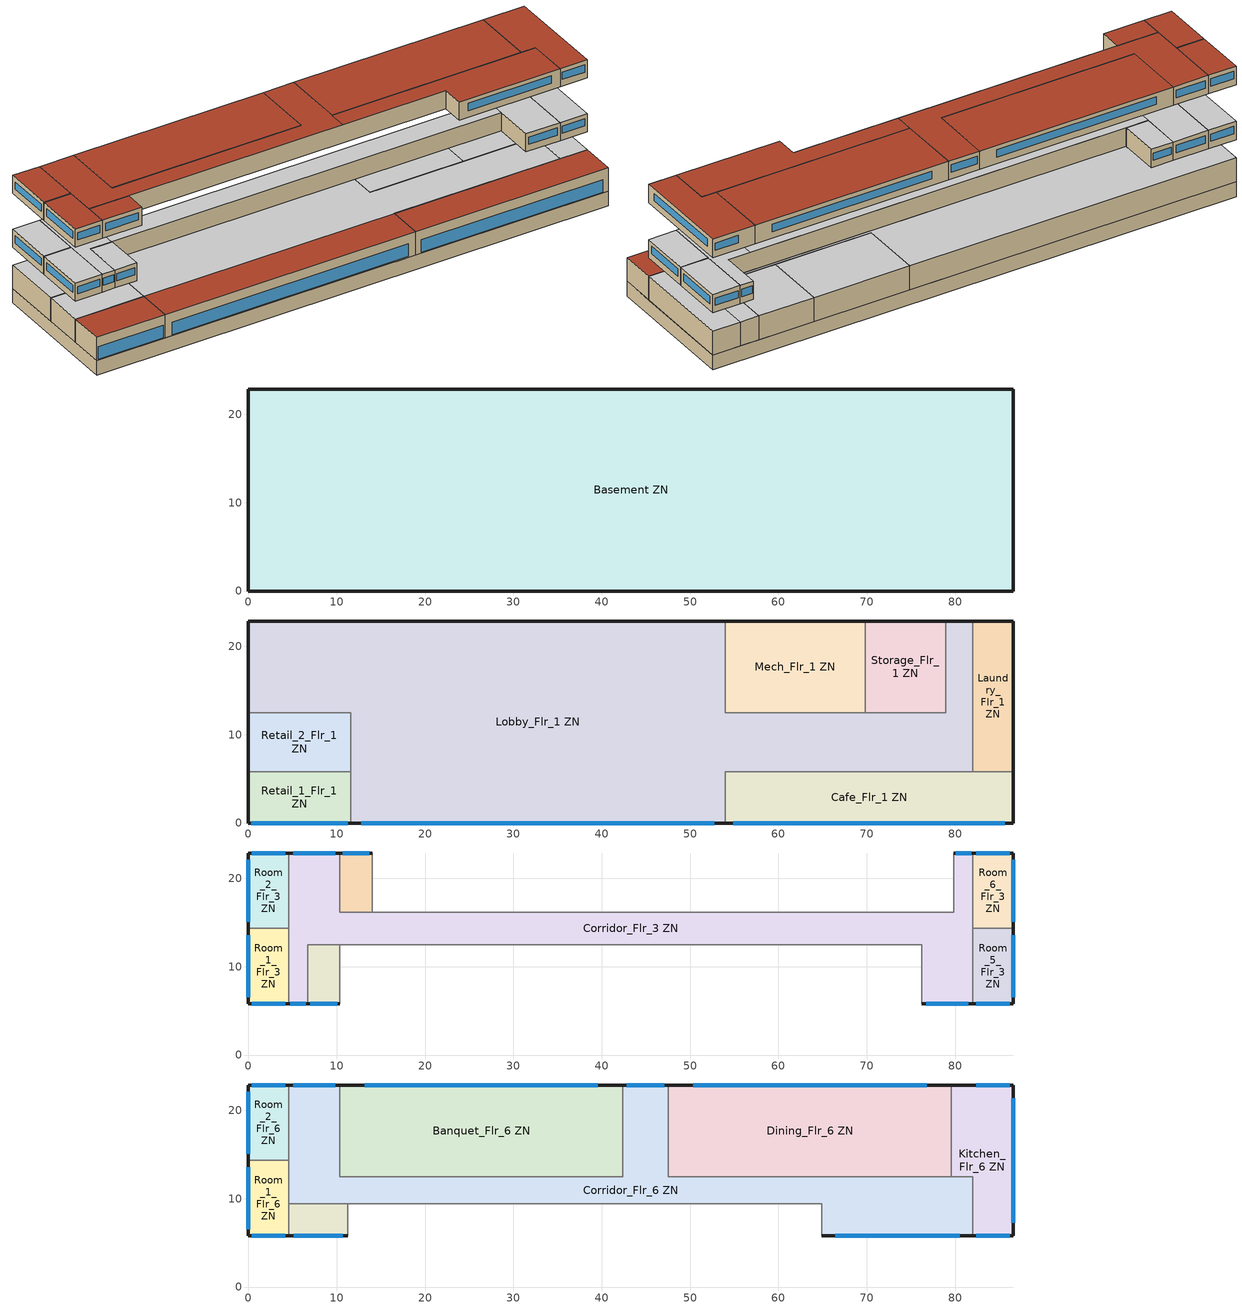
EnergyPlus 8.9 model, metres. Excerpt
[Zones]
Basement ZN
 floor ground (BTAP-Grnd-Floor-Mass:U-0.757): 86.56,22.86 86.56,0 0,0 0,22.86 z-2.44
 wall ground (BTAP-Grnd-Wall-Mass:U-0.568): 86.56,0 86.56,22.86 0,22.86 0,0 86.56,0 z-2.44:0
Cafe_Flr_1 ZN
 floor to Basement ZN (BTAP-Int-Floor): 86.56,5.79 86.56,0 53.95,0 53.95,5.79 z0
 wall outside (BTAP-Ext-Wall-Mass:U-0.315): 53.95,0 86.56,0 86.56,5.79 z0:3.96
 wall to Lobby_Flr_1 ZN (BTAP-Int-Wall): 81.99,5.79 53.95,5.79 53.95,0 z0:3.96
 wall to Laundry_Flr_1 ZN (BTAP-Int-Wall): 86.56,5.79 81.99,5.79 z0:3.96
 window (BTAP-Ext-FixedWindow:U=0.240 SHGC=0.600): 54.88,0 85.63,0 z0.15:2.29
 roof outside (BTAP-Ext-Roof-Metal:U-0.227): 86.56,0 86.56,5.79 53.95,5.79 53.95,0 z3.96
Laundry_Flr_1 ZN
 floor to Basement ZN (BTAP-Int-Floor): 86.56,22.86 86.56,5.79 81.99,5.79 81.99,22.86 z0
 wall outside (BTAP-Ext-Wall-Mass:U-0.315): 86.56,5.79 86.56,22.86 81.99,22.86 z0:3.96
 wall to Lobby_Flr_1 ZN (BTAP-Int-Wall): 81.99,22.86 81.99,5.79 z0:3.96
 ceiling adiabatic (BTAP-Int-Wall): 86.56,5.79 86.56,22.86 81.99,22.86 81.99,5.79 z3.96
Lobby_Flr_1 ZN
 floor to Basement ZN (BTAP-Int-Floor): 53.95,22.86 53.95,0 11.58,0 11.58,12.5 0,12.5 0,22.86 z0; 81.99,22.86 81.99,5.79 53.95,5.79 53.95,12.5 78.94,12.5 78.94,22.86 z0
 wall outside (BTAP-Ext-Wall-Mass:U-0.315): 53.95,22.86 0,22.86 0,12.5 / 11.58,0 53.95,0 / 81.99,22.86 78.94,22.86 z0:3.96
 wall to Mech_Flr_1 ZN (BTAP-Int-Wall): 69.8,12.5 53.95,12.5 53.95,22.86 z0:3.96
 wall to Retail_2_Flr_1 ZN (BTAP-Int-Wall): 0,12.5 11.58,12.5 11.58,5.79 z0:3.96
 wall to Retail_1_Flr_1 ZN (BTAP-Int-Wall): 11.58,5.79 11.58,0 z0:3.96
 wall to Storage_Flr_1 ZN (BTAP-Int-Wall): 78.94,22.86 78.94,12.5 69.8,12.5 z0:3.96
 window (BTAP-Ext-FixedWindow:U=0.240 SHGC=0.600): 12.79,0 52.74,0 z0.15:2.29
 ceiling adiabatic (BTAP-Int-Wall): 81.99,5.79 81.99,22.86 78.94,22.86 78.94,12.5 53.95,12.5 53.95,22.86 0,22.86 0,12.5 11.58,12.5 11.58,5.79 z3.96
 roof outside (BTAP-Ext-Roof-Metal:U-0.227): 53.95,0 53.95,5.79 11.58,5.79 11.58,0 z3.96
Mech_Flr_1 ZN
 floor to Basement ZN (BTAP-Int-Floor): 69.8,22.86 69.8,12.5 53.95,12.5 53.95,22.86 z0
 wall outside (BTAP-Ext-Wall-Mass:U-0.315): 69.8,22.86 53.95,22.86 z0:3.96
 wall to Storage_Flr_1 ZN (BTAP-Int-Wall): 69.8,12.5 69.8,22.86 z0:3.96
 ceiling adiabatic (BTAP-Int-Wall): 69.8,12.5 69.8,22.86 53.95,22.86 53.95,12.5 z3.96
Retail_1_Flr_1 ZN
 floor to Basement ZN (BTAP-Int-Floor): 11.58,5.79 11.58,0 0,0 0,5.79 z0
 wall outside (BTAP-Ext-Wall-Mass:U-0.315): 0,5.79 0,0 11.58,0 z0:3.96
 wall to Retail_2_Flr_1 ZN (BTAP-Int-Wall): 11.58,5.79 0,5.79 z0:3.96
 window (BTAP-Ext-FixedWindow:U=0.240 SHGC=0.600): 0.33,0 11.25,0 z0.15:2.29
 roof outside (BTAP-Ext-Roof-Metal:U-0.227): 11.58,0 11.58,5.79 0,5.79 0,0 z3.96
Retail_2_Flr_1 ZN
 floor to Basement ZN (BTAP-Int-Floor): 11.58,12.5 11.58,5.79 0,5.79 0,12.5 z0
 wall outside (BTAP-Ext-Wall-Mass:U-0.315): 0,12.5 0,5.79 z0:3.96
 ceiling adiabatic (BTAP-Int-Wall): 11.58,5.79 11.58,12.5 0,12.5 0,5.79 z3.96
Storage_Flr_1 ZN
 floor to Basement ZN (BTAP-Int-Floor): 78.94,22.86 78.94,12.5 69.8,12.5 69.8,22.86 z0
 wall outside (BTAP-Ext-Wall-Mass:U-0.315): 78.94,22.86 69.8,22.86 z0:3.96
 ceiling adiabatic (BTAP-Int-Wall): 78.94,12.5 78.94,22.86 69.8,22.86 69.8,12.5 z3.96
Corridor_Flr_3 ZN
 floor adiabatic (BTAP-Int-Wall): 10.36,22.86 10.36,12.5 6.71,12.5 6.71,5.79 4.57,5.79 4.57,22.86 z7.01; 76.2,16.15 76.2,12.5 10.36,12.5 10.36,16.15 z7.01; 81.99,22.86 81.99,5.79 76.2,5.79 76.2,16.15 79.86,16.15 79.86,22.86 z7.01
 wall outside (BTAP-Ext-Wall-Mass:U-0.315): 10.36,22.86 4.57,22.86 / 4.57,5.79 6.71,5.79 / 81.99,22.86 79.86,22.86 / 76.2,5.79 81.99,5.79 z7.01:10.06
 wall adiabatic (BTAP-Int-Wall): 79.86,22.86 79.86,16.15 14.02,16.15 10.36,16.15 10.36,22.86 / 6.71,5.79 6.71,12.5 10.36,12.5 76.2,12.5 76.2,5.79 z7.01:10.06
 wall to Room_5_Flr_3 ZN (BTAP-Int-Wall): 81.99,5.79 81.99,14.33 z7.01:10.06
 wall to Room_1_Flr_3 ZN (BTAP-Int-Wall): 4.57,14.33 4.57,5.79 z7.01:10.06
 wall to Room_6_Flr_3 ZN (BTAP-Int-Wall): 81.99,14.33 81.99,22.86 z7.01:10.06
 wall to Room_2_Flr_3 ZN (BTAP-Int-Wall): 4.57,22.86 4.57,14.33 z7.01:10.06
 window (BTAP-Ext-FixedWindow:U=0.240 SHGC=0.600): 9.86,22.86 5.08,22.86 / 4.76,5.79 6.52,5.79 / 81.81,22.86 80.04,22.86 / 76.71,5.79 81.48,5.79 z8.11:9.33
 ceiling adiabatic (BTAP-Int-Wall): 6.71,5.79 6.71,12.5 10.36,12.5 10.36,22.86 4.57,22.86 4.57,5.79 z10.06; 76.2,12.5 76.2,16.15 10.36,16.15 10.36,12.5 z10.06; 81.99,5.79 81.99,22.86 79.86,22.86 79.86,16.15 76.2,16.15 76.2,5.79 z10.06
Room_1_Flr_3 ZN
 floor adiabatic (BTAP-Int-Wall): 4.57,14.33 4.57,5.79 0,5.79 0,14.33 z7.01
 wall outside (BTAP-Ext-Wall-Mass:U-0.315): 0,14.33 0,5.79 4.57,5.79 z7.01:10.06
 wall to Room_2_Flr_3 ZN (BTAP-Int-Wall): 4.57,14.33 0,14.33 z7.01:10.06
 window (BTAP-Ext-FixedWindow:U=0.240 SHGC=0.600): 0.4,5.79 4.17,5.79 / 0,13.58 0,6.54 z8.11:9.33
 ceiling adiabatic (BTAP-Int-Wall): 4.57,5.79 4.57,14.33 0,14.33 0,5.79 z10.06
Room_2_Flr_3 ZN
 floor adiabatic (BTAP-Int-Wall): 4.57,22.86 4.57,14.33 0,14.33 0,22.86 z7.01
 wall outside (BTAP-Ext-Wall-Mass:U-0.315): 4.57,22.86 0,22.86 0,14.33 z7.01:10.06
 window (BTAP-Ext-FixedWindow:U=0.240 SHGC=0.600): 4.17,22.86 0.4,22.86 / 0,22.11 0,15.07 z8.11:9.33
 ceiling adiabatic (BTAP-Int-Wall): 4.57,14.33 4.57,22.86 0,22.86 0,14.33 z10.06
Room_3_Mult19_Flr_3 ZN
 floor adiabatic (BTAP-Int-Wall): 10.36,12.5 10.36,5.79 6.71,5.79 6.71,12.5 z7.01
 wall outside (BTAP-Ext-Wall-Mass:U-0.315): 6.71,5.79 10.36,5.79 z7.01:10.06
 wall adiabatic (BTAP-Int-Wall): 10.36,5.79 10.36,12.5 6.71,12.5 6.71,5.79 z7.01:10.06
 window (BTAP-Ext-FixedWindow:U=0.240 SHGC=0.600): 7.03,5.79 10.04,5.79 z8.11:9.33
 ceiling adiabatic (BTAP-Int-Wall): 10.36,5.79 10.36,12.5 6.71,12.5 6.71,5.79 z10.06
Room_4_Mult19_Flr_3 ZN
 floor adiabatic (BTAP-Int-Wall): 14.02,22.86 14.02,16.15 10.36,16.15 10.36,22.86 z7.01
 wall outside (BTAP-Ext-Wall-Mass:U-0.315): 14.02,22.86 10.36,22.86 z7.01:10.06
 wall adiabatic (BTAP-Int-Wall): 10.36,22.86 10.36,16.15 14.02,16.15 14.02,22.86 z7.01:10.06
 window (BTAP-Ext-FixedWindow:U=0.240 SHGC=0.600): 13.7,22.86 10.68,22.86 z8.11:9.33
 ceiling adiabatic (BTAP-Int-Wall): 14.02,16.15 14.02,22.86 10.36,22.86 10.36,16.15 z10.06
Room_5_Flr_3 ZN
 floor adiabatic (BTAP-Int-Wall): 86.56,14.33 86.56,5.79 81.99,5.79 81.99,14.33 z7.01
 wall outside (BTAP-Ext-Wall-Mass:U-0.315): 81.99,5.79 86.56,5.79 86.56,14.33 z7.01:10.06
 wall to Room_6_Flr_3 ZN (BTAP-Int-Wall): 86.56,14.33 81.99,14.33 z7.01:10.06
 window (BTAP-Ext-FixedWindow:U=0.240 SHGC=0.600): 86.56,6.54 86.56,13.58 / 82.39,5.79 86.16,5.79 z8.11:9.33
 ceiling adiabatic (BTAP-Int-Wall): 86.56,5.79 86.56,14.33 81.99,14.33 81.99,5.79 z10.06
Room_6_Flr_3 ZN
 floor adiabatic (BTAP-Int-Wall): 86.56,22.86 86.56,14.33 81.99,14.33 81.99,22.86 z7.01
 wall outside (BTAP-Ext-Wall-Mass:U-0.315): 86.56,14.33 86.56,22.86 81.99,22.86 z7.01:10.06
 window (BTAP-Ext-FixedWindow:U=0.240 SHGC=0.600): 86.56,15.07 86.56,22.11 / 86.16,22.86 82.39,22.86 z8.11:9.33
 ceiling adiabatic (BTAP-Int-Wall): 86.56,14.33 86.56,22.86 81.99,22.86 81.99,14.33 z10.06
Banquet_Flr_6 ZN
 floor adiabatic (BTAP-Int-Wall): 42.37,22.86 42.37,12.5 10.36,12.5 10.36,22.86 z16.15
 wall outside (BTAP-Ext-Wall-Mass:U-0.315): 42.37,22.86 10.36,22.86 z16.15:19.2
 wall to Corridor_Flr_6 ZN (BTAP-Int-Wall): 10.36,22.86 10.36,12.5 42.37,12.5 42.37,22.86 z16.15:19.2
 window (BTAP-Ext-FixedWindow:U=0.240 SHGC=0.600): 39.57,22.86 13.16,22.86 z17.26:18.48
 roof outside (BTAP-Ext-Roof-Metal:U-0.227): 42.37,12.5 42.37,22.86 10.36,22.86 10.36,12.5 z19.2
Corridor_Flr_6 ZN
 floor adiabatic (BTAP-Int-Wall): 47.55,22.86 47.55,12.5 81.99,12.5 81.99,5.79 64.92,5.79 64.92,9.45 4.57,9.45 4.57,22.86 10.36,22.86 10.36,12.5 42.37,12.5 42.37,22.86 z16.15
 wall outside (BTAP-Ext-Wall-Mass:U-0.315): 10.36,22.86 4.57,22.86 / 47.55,22.86 42.37,22.86 / 64.92,5.79 81.99,5.79 z16.15:19.2
 wall adiabatic (BTAP-Int-Wall): 4.57,9.45 11.28,9.45 64.92,9.45 64.92,5.79 z16.15:19.2
 wall to Dining_Flr_6 ZN (BTAP-Int-Wall): 79.55,12.5 47.55,12.5 47.55,22.86 z16.15:19.2
 wall to Room_1_Flr_6 ZN (BTAP-Int-Wall): 4.57,14.33 4.57,9.45 z16.15:19.2
 wall to Kitchen_Flr_6 ZN (BTAP-Int-Wall): 81.99,5.79 81.99,12.5 79.55,12.5 z16.15:19.2
 wall to Room_2_Flr_6 ZN (BTAP-Int-Wall): 4.57,22.86 4.57,14.33 z16.15:19.2
 window (BTAP-Ext-FixedWindow:U=0.240 SHGC=0.600): 9.86,22.86 5.08,22.86 / 47.09,22.86 42.82,22.86 / 66.42,5.79 80.5,5.79 z17.26:18.48
 roof outside (BTAP-Ext-Roof-Metal:U-0.227): 47.55,9.45 47.55,22.86 42.37,22.86 42.37,12.5 10.36,12.5 10.36,22.86 4.57,22.86 4.57,9.45 z19.2; 81.99,5.79 81.99,12.5 47.55,12.5 47.55,9.45 64.92,9.45 64.92,5.79 z19.2
Dining_Flr_6 ZN
 floor adiabatic (BTAP-Int-Wall): 79.55,22.86 79.55,12.5 47.55,12.5 47.55,22.86 z16.15
 wall outside (BTAP-Ext-Wall-Mass:U-0.315): 79.55,22.86 47.55,22.86 z16.15:19.2
 wall to Kitchen_Flr_6 ZN (BTAP-Int-Wall): 79.55,12.5 79.55,22.86 z16.15:19.2
 window (BTAP-Ext-FixedWindow:U=0.240 SHGC=0.600): 76.75,22.86 50.35,22.86 z17.26:18.48
 roof outside (BTAP-Ext-Roof-Metal:U-0.227): 79.55,12.5 79.55,22.86 47.55,22.86 47.55,12.5 z19.2
Kitchen_Flr_6 ZN
 floor adiabatic (BTAP-Int-Wall): 86.56,22.86 86.56,5.79 81.99,5.79 81.99,12.5 79.55,12.5 79.55,22.86 z16.15
 wall outside (BTAP-Ext-Wall-Mass:U-0.315): 81.99,5.79 86.56,5.79 86.56,22.86 79.55,22.86 z16.15:19.2
 window (BTAP-Ext-FixedWindow:U=0.240 SHGC=0.600): 82.39,5.79 86.16,5.79 / 86.56,7.29 86.56,21.37 / 86.16,22.86 82.39,22.86 z17.26:18.48
 roof outside (BTAP-Ext-Roof-Metal:U-0.227): 86.56,5.79 86.56,22.86 79.55,22.86 79.55,12.5 81.99,12.5 81.99,5.79 z19.2
Room_1_Flr_6 ZN
 floor adiabatic (BTAP-Int-Wall): 4.57,14.33 4.57,5.79 0,5.79 0,14.33 z16.15
 wall outside (BTAP-Ext-Wall-Mass:U-0.315): 0,14.33 0,5.79 4.57,5.79 z16.15:19.2
 wall adiabatic (BTAP-Int-Wall): 4.57,5.79 4.57,9.45 z16.15:19.2
 wall to Room_2_Flr_6 ZN (BTAP-Int-Wall): 4.57,14.33 0,14.33 z16.15:19.2
 window (BTAP-Ext-FixedWindow:U=0.240 SHGC=0.600): 0.4,5.79 4.17,5.79 / 0,13.58 0,6.54 z17.26:18.48
 roof outside (BTAP-Ext-Roof-Metal:U-0.227): 4.57,5.79 4.57,14.33 0,14.33 0,5.79 z19.2
Room_2_Flr_6 ZN
 floor adiabatic (BTAP-Int-Wall): 4.57,22.86 4.57,14.33 0,14.33 0,22.86 z16.15
 wall outside (BTAP-Ext-Wall-Mass:U-0.315): 4.57,22.86 0,22.86 0,14.33 z16.15:19.2
 window (BTAP-Ext-FixedWindow:U=0.240 SHGC=0.600): 4.17,22.86 0.4,22.86 / 0,22.11 0,15.07 z17.26:18.48
 roof outside (BTAP-Ext-Roof-Metal:U-0.227): 4.57,14.33 4.57,22.86 0,22.86 0,14.33 z19.2
Room_3_Mult9_Flr_6 ZN
 floor adiabatic (BTAP-Int-Wall): 11.28,9.45 11.28,5.79 4.57,5.79 4.57,9.45 z16.15
 wall outside (BTAP-Ext-Wall-Mass:U-0.315): 4.57,5.79 11.28,5.79 z16.15:19.2
 wall adiabatic (BTAP-Int-Wall): 11.28,5.79 11.28,9.45 4.57,9.45 4.57,5.79 z16.15:19.2
 window (BTAP-Ext-FixedWindow:U=0.240 SHGC=0.600): 5.16,5.79 10.69,5.79 z17.26:18.48
 roof outside (BTAP-Ext-Roof-Metal:U-0.227): 11.28,5.79 11.28,9.45 4.57,9.45 4.57,5.79 z19.2
[Building]
LargeHotel-CAN_BC_Vancouver.Intl.AP.718920_CWEC2016.epw created: 2018-09-18 17:19:42 +0000: North Axis {deg}=0; Terrain=City; Loads Convergence Tolerance Value=0.04; Temperature Convergence Tolerance Value {deltaC}=0.2; Solar Distribution=FullInteriorAndExterior; Maximum Number of Warmup Days=25; Minimum Number of Warmup Days=6
[Site:Location]
Vancouver Intl AP_BC_CAN: Latitude {deg}=49.195; Longitude {deg}=-123.184; Time Zone {hr}=-8; Elevation {m}=4.3
[Site:GroundTemperature:BuildingSurface]
19.527, 19.502, 19.536, 19.598, 20.002, 21.64, 22.225, 22.375, 21.449, 20.121, 19.802, 19.633
[Site:WaterMainsTemperature]
Calculation Method=Correlation; Annual Average Outdoor Air Temperature {C}=10.4083; Maximum Difference In Monthly Average Outdoor Air Temperatures {deltaC}=14.1
[SizingPeriod:DesignDay] Day of Month=21; Dry-Bulb Temperature Range Modifier Type=DefaultMultipliers; Humidity Condition Type=Wetbulb; Barometric Pressure {Pa}=101273; Rain Indicator=No; Snow Indicator=No; Daylight Saving Time Indicator=No
Name | Month | Day Type | Maximum Dry-Bulb Temperature {C} | Daily Dry-Bulb Temperature Range {deltaC} | Wetbulb or DewPoint at Maximum Dry-Bulb {C} | Wind Speed {m/s} | Wind Direction {deg} | Solar Model Indicator | ASHRAE Clear Sky Optical Depth for Beam Irradiance (taub) | ASHRAE Clear Sky Optical Depth for Diffuse Irradiance (taud) | Sky Clearness
Vancouver Intl AP Ann Clg .4% Condns DB=>MWB | 7 | SummerDesignDay | 25.1 | 7.6 | 18.5 | 3.7 | 300 | ASHRAETau | 0.359 | 2.485
Vancouver Intl AP Ann Htg 99.6% Condns DB | 12 | WinterDesignDay | -6.1 | 0 | -6.1 | 3 | 100 | ASHRAEClearSky |  |  | 0
[Material] Thermal Absorptance=0.9
Name | Roughness | Thickness {m} | Conductivity {W/m-K} | Density {kg/m3} | Specific Heat {J/kg-K} | Solar Absorptance | Visible Absorptance
1/2IN Gypsum 1 | Smooth | 0.0127 | 0.16 | 784.9 | 830 | 0.4 | 0.4
100mm Normalweight concrete floor 1 | MediumSmooth | 0.1016 | 2.31 | 2322 | 832 | 0.7 | 0.7
1IN Stucco 1 | Smooth | 0.0253 | 0.6918 | 1858 | 837 | 0.7 | 0.92
6 in. Normalweight Concrete Floor 1; 6 in. Normalweight Concrete Floor 2 | MediumRough | 0.1524 | 2.31 | 2322 | 832 | 0.7 | 0.7
8IN CONCRETE HW RefBldg 1 | Rough | 0.2032 | 1.311 | 2240 | 836.8 | 0.7 | 0.7
G01 13mm gypsum board 1 | Smooth | 0.0127 | 0.16 | 800 | 1090 | 0.7 | 0.5
Metal Roof Surface 1 | Smooth | 0.0008 | 45.28 | 7824 | 500 | 0.7 | 0.7
[Material:NoMass] Roughness=Smooth; Thermal Absorptance=0.9; Solar Absorptance=0.7
Name | Thermal Resistance {m2-K/W} | Visible Absorptance
Typical Carpet Pad | 0.21648 | 0.8
Typical Carpet Pad 2 | 1.25503 | 0.8
Typical Carpet Pad 3 | 1.69459 | 0.8
Typical Insulation 2 | 2.90366 | 0.7
Typical Insulation 3 | 4.40527 | 0.7
[WindowMaterial:SimpleGlazingSystem]
SimpleGlazing:U=0.240 SHGC=0.600: U-Factor {W/m2-K}=2.4; Solar Heat Gain Coefficient=0.6; Visible Transmittance=0.21
[Construction]
BTAP-Ext-FixedWindow:U=0.240 SHGC=0.600: SimpleGlazing:U=0.240 SHGC=0.600
BTAP-Ext-Roof-Metal:U-0.227: Metal Roof Surface 1, Typical Insulation 3
BTAP-Ext-Wall-Mass:U-0.315: 1IN Stucco 1, 8IN CONCRETE HW RefBldg 1, Typical Insulation 2, 1/2IN Gypsum 1
BTAP-Grnd-Floor-Mass:U-0.757: 6 in. Normalweight Concrete Floor 1, Typical Carpet Pad 2
BTAP-Grnd-Wall-Mass:U-0.568: 6 in. Normalweight Concrete Floor 2, Typical Carpet Pad 3
BTAP-Int-Floor: 100mm Normalweight concrete floor 1, Typical Carpet Pad
BTAP-Int-Wall: G01 13mm gypsum board 1, G01 13mm gypsum board 1
[Zone] Part of Total Floor Area=Yes
Name | Multiplier
Banquet_Flr_6 ZN; Basement ZN; Cafe_Flr_1 ZN; Corridor_Flr_6 ZN; Dining_Flr_6 ZN; Kitchen_Flr_6 ZN; Laundry_Flr_1 ZN; Lobby_Flr_1 ZN; Mech_Flr_1 ZN; Retail_1_Flr_1 ZN; Retail_2_Flr_1 ZN; Room_1_Flr_6 ZN; Room_2_Flr_6 ZN; Storage_Flr_1 ZN
Corridor_Flr_3 ZN; Room_1_Flr_3 ZN; Room_2_Flr_3 ZN; Room_5_Flr_3 ZN; Room_6_Flr_3 ZN | 4
Room_3_Mult19_Flr_3 ZN; Room_4_Mult19_Flr_3 ZN | 76
Room_3_Mult9_Flr_6 ZN | 9
[ZoneInfiltration:DesignFlowRate] Schedule=Always On Discrete; Design Flow Rate Calculation Method=Flow/ExteriorArea; Flow per Exterior Surface Area {m3/s-m2}=0.00025; Constant Term Coefficient=0; Temperature Term Coefficient=0; Velocity Term Coefficient=0.224; Velocity Squared Term Coefficient=0
Name | Zone or ZoneList
Banquet_Flr_6 Infiltration | Banquet_Flr_6 ZN
Cafe_Flr_1 Infiltration | Cafe_Flr_1 ZN
Corridor_Flr_3 Infiltration | Corridor_Flr_3 ZN
Corridor_Flr_6 Infiltration | Corridor_Flr_6 ZN
Dining_Flr_6 Infiltration | Dining_Flr_6 ZN
Kitchen_Flr_6 Infiltration | Kitchen_Flr_6 ZN
Laundry_Flr_1 Infiltration | Laundry_Flr_1 ZN
Lobby_Flr_1 Infiltration | Lobby_Flr_1 ZN
Mech_Flr_1 Infiltration | Mech_Flr_1 ZN
Retail_1_Flr_1 Infiltration | Retail_1_Flr_1 ZN
Retail_2_Flr_1 Infiltration | Retail_2_Flr_1 ZN
Room_1_Flr_3 Infiltration | Room_1_Flr_3 ZN
Room_1_Flr_6 Infiltration | Room_1_Flr_6 ZN
Room_2_Flr_3 Infiltration | Room_2_Flr_3 ZN
Room_2_Flr_6 Infiltration | Room_2_Flr_6 ZN
Room_3_Mult19_Flr_3 Infiltration | Room_3_Mult19_Flr_3 ZN
Room_3_Mult9_Flr_6 Infiltration | Room_3_Mult9_Flr_6 ZN
Room_4_Mult19_Flr_3 Infiltration | Room_4_Mult19_Flr_3 ZN
Room_5_Flr_3 Infiltration | Room_5_Flr_3 ZN
Room_6_Flr_3 Infiltration | Room_6_Flr_3 ZN
Storage_Flr_1 Infiltration | Storage_Flr_1 ZN
[ZoneControl:Thermostat] Control Object Type 1=ThermostatSetpoint:DualSetpoint
Name | Zone or ZoneList | Control Type Schedule | Control Name 1
Banquet_Flr_6 ZN Thermostat | Banquet_Flr_6 ZN | Banquet_Flr_6 ZN Thermostat Schedule | Space Function Dining area - other Thermostat 1
Basement ZN Thermostat | Basement ZN | Basement ZN Thermostat Schedule | Space Function Storage room <= 5 m2 <= 100 m2-sch-E Thermostat 1
Cafe_Flr_1 ZN Thermostat | Cafe_Flr_1 ZN | Cafe_Flr_1 ZN Thermostat Schedule | Space Function Retail facility mall concourse Thermostat 1
Corridor_Flr_3 ZN Thermostat | Corridor_Flr_3 ZN | Corridor_Flr_3 ZN Thermostat Schedule | Space Function Corridor/Transition area - hospital-sch-E Thermostat 1
Corridor_Flr_6 ZN Thermostat | Corridor_Flr_6 ZN | Corridor_Flr_6 ZN Thermostat Schedule | Space Function Corridor/Transition area - hospital-sch-E Thermostat 2
Dining_Flr_6 ZN Thermostat | Dining_Flr_6 ZN | Dining_Flr_6 ZN Thermostat Schedule | Space Function Dining area - other Thermostat 2
Kitchen_Flr_6 ZN Thermostat | Kitchen_Flr_6 ZN | Kitchen_Flr_6 ZN Thermostat Schedule | Space Function Food preparation area Thermostat 1
Laundry_Flr_1 ZN Thermostat | Laundry_Flr_1 ZN | Laundry_Flr_1 ZN Thermostat Schedule | Space Function Laundry/Washing area Thermostat 1
Lobby_Flr_1 ZN Thermostat | Lobby_Flr_1 ZN | Lobby_Flr_1 ZN Thermostat Schedule | Space Function Lobby - hotel Thermostat 1
Mech_Flr_1 ZN Thermostat | Mech_Flr_1 ZN | Mech_Flr_1 ZN Thermostat Schedule | Space Function Electrical/Mechanical room-sch-E Thermostat 1
Retail_1_Flr_1 ZN Thermostat | Retail_1_Flr_1 ZN | Retail_1_Flr_1 ZN Thermostat Schedule | Space Function Sales area Thermostat 1
Retail_2_Flr_1 ZN Thermostat | Retail_2_Flr_1 ZN | Retail_2_Flr_1 ZN Thermostat Schedule | Space Function Sales area Thermostat 2
Room_1_Flr_3 ZN Thermostat | Room_1_Flr_3 ZN | Room_1_Flr_3 ZN Thermostat Schedule | Space Function Guest room Thermostat 1
Room_1_Flr_6 ZN Thermostat | Room_1_Flr_6 ZN | Room_1_Flr_6 ZN Thermostat Schedule | Space Function Guest room Thermostat 2
Room_2_Flr_3 ZN Thermostat | Room_2_Flr_3 ZN | Room_2_Flr_3 ZN Thermostat Schedule | Space Function Guest room Thermostat 3
Room_2_Flr_6 ZN Thermostat | Room_2_Flr_6 ZN | Room_2_Flr_6 ZN Thermostat Schedule | Space Function Guest room Thermostat 4
Room_3_Mult19_Flr_3 ZN Thermostat | Room_3_Mult19_Flr_3 ZN | Room_3_Mult19_Flr_3 ZN Thermostat Schedule | Space Function Guest room Thermostat 5
Room_3_Mult9_Flr_6 ZN Thermostat | Room_3_Mult9_Flr_6 ZN | Room_3_Mult9_Flr_6 ZN Thermostat Schedule | Space Function Guest room Thermostat 6
Room_4_Mult19_Flr_3 ZN Thermostat | Room_4_Mult19_Flr_3 ZN | Room_4_Mult19_Flr_3 ZN Thermostat Schedule | Space Function Guest room Thermostat 7
Room_5_Flr_3 ZN Thermostat | Room_5_Flr_3 ZN | Room_5_Flr_3 ZN Thermostat Schedule | Space Function Guest room Thermostat 8
Room_6_Flr_3 ZN Thermostat | Room_6_Flr_3 ZN | Room_6_Flr_3 ZN Thermostat Schedule | Space Function Guest room Thermostat 9
Storage_Flr_1 ZN Thermostat | Storage_Flr_1 ZN | Storage_Flr_1 ZN Thermostat Schedule | Space Function Storage room <= 5 m2 <= 100 m2-sch-E Thermostat 2
[ThermostatSetpoint:DualSetpoint]
Name | Heating Setpoint Temperature Schedule | Cooling Setpoint Temperature Schedule
Space Function Dining area - other Thermostat 1; Space Function Dining area - other Thermostat 2; Space Function Food preparation area Thermostat 1 | NECB-B-Thermostat Setpoint-Heating | NECB-B-Thermostat Setpoint-Cooling
Space Function Storage room <= 5 m2 <= 100 m2-sch-E Thermostat 1; Space Function Corridor/Transition area - hospital-sch-E Thermostat 1; Space Function Corridor/Transition area - hospital-sch-E Thermostat 2; Space Function Electrical/Mechanical room-sch-E Thermostat 1; Space Function Storage room <= 5 m2 <= 100 m2-sch-E Thermostat 2 | NECB-E-Thermostat Setpoint-Heating | NECB-E-Thermostat Setpoint-Cooling
Space Function Retail facility mall concourse Thermostat 1; Space Function Laundry/Washing area Thermostat 1; Space Function Sales area Thermostat 1; Space Function Sales area Thermostat 2 | NECB-C-Thermostat Setpoint-Heating | NECB-C-Thermostat Setpoint-Cooling
Space Function Lobby - hotel Thermostat 1 | NECB-H-Thermostat Setpoint-Heating | NECB-H-Thermostat Setpoint-Cooling
Space Function Guest room Thermostat 1; Space Function Guest room Thermostat 2; Space Function Guest room Thermostat 3; Space Function Guest room Thermostat 4; Space Function Guest room Thermostat 5; Space Function Guest room Thermostat 6; Space Function Guest room Thermostat 7; Space Function Guest room Thermostat 8; Space Function Guest room Thermostat 9 | NECB-F-Thermostat Setpoint-Heating | NECB-F-Thermostat Setpoint-Cooling
[ZoneHVAC:IdealLoadsAirSystem]
Name | Design Specification Outdoor Air Object
Zone HVAC Ideal Loads Air System 1; Zone HVAC Ideal Loads Air System 6 | Space Function Dining area - other Ventilation
Zone HVAC Ideal Loads Air System 2; Zone HVAC Ideal Loads Air System 22 | Space Function Storage room <= 5 m2 <= 100 m2-sch-E Ventilation
Zone HVAC Ideal Loads Air System 3 | Space Function Retail facility mall concourse Ventilation
Zone HVAC Ideal Loads Air System 4; Zone HVAC Ideal Loads Air System 5 | Space Function Corridor/Transition area - hospital-sch-E Ventilation
Zone HVAC Ideal Loads Air System 7 | Space Function Food preparation area Ventilation
Zone HVAC Ideal Loads Air System 8 | Space Function Laundry/Washing area Ventilation
Zone HVAC Ideal Loads Air System 9 | Space Function Lobby - hotel Ventilation
Zone HVAC Ideal Loads Air System 10 | Space Function Electrical/Mechanical room-sch-E Ventilation
Zone HVAC Ideal Loads Air System 11; Zone HVAC Ideal Loads Air System 12 | Space Function Sales area Ventilation
Zone HVAC Ideal Loads Air System 13; Zone HVAC Ideal Loads Air System 14; Zone HVAC Ideal Loads Air System 15; Zone HVAC Ideal Loads Air System 16; Zone HVAC Ideal Loads Air System 17; Zone HVAC Ideal Loads Air System 18; Zone HVAC Ideal Loads Air System 19; Zone HVAC Ideal Loads Air System 20; Zone HVAC Ideal Loads Air System 21 | Space Function Guest room Ventilation
[DesignSpecification:OutdoorAir] Outdoor Air Method=Sum; Outdoor Air Flow per Person {m3/s-person}=0; Outdoor Air Flow per Zone {m3/s}=0; Outdoor Air Flow Air Changes per Hour {1/hr}=0
Name | Outdoor Air Flow per Zone Floor Area {m3/s-m2}
Space Function Dining area - other Ventilation | 0.0035814
Space Function Storage room <= 5 m2 <= 100 m2-sch-E Ventilation | 0.0003556
Space Function Retail facility mall concourse Ventilation | 0.0018288
Space Function Corridor/Transition area - hospital-sch-E Ventilation; Space Function Electrical/Mechanical room-sch-E Ventilation | 0.0003048
Space Function Food preparation area Ventilation | 0.0013716
Space Function Laundry/Washing area Ventilation | 0.00084836
Space Function Lobby - hotel Ventilation | 0.00143764
Space Function Sales area Ventilation | 0.0011684
Space Function Guest room Ventilation | 0.0005588
[Zone equipment]
Banquet_Flr_6 ZN: Zone HVAC Ideal Loads Air System 1
Basement ZN: Zone HVAC Ideal Loads Air System 2
Cafe_Flr_1 ZN: Zone HVAC Ideal Loads Air System 3
Corridor_Flr_3 ZN: Zone HVAC Ideal Loads Air System 4
Corridor_Flr_6 ZN: Zone HVAC Ideal Loads Air System 5
Dining_Flr_6 ZN: Zone HVAC Ideal Loads Air System 6
Kitchen_Flr_6 ZN: Zone HVAC Ideal Loads Air System 7
Laundry_Flr_1 ZN: Zone HVAC Ideal Loads Air System 8
Lobby_Flr_1 ZN: Zone HVAC Ideal Loads Air System 9
Mech_Flr_1 ZN: Zone HVAC Ideal Loads Air System 10
Retail_1_Flr_1 ZN: Zone HVAC Ideal Loads Air System 11
Retail_2_Flr_1 ZN: Zone HVAC Ideal Loads Air System 12
Room_1_Flr_3 ZN: Zone HVAC Ideal Loads Air System 13
Room_1_Flr_6 ZN: Zone HVAC Ideal Loads Air System 14
Room_2_Flr_3 ZN: Zone HVAC Ideal Loads Air System 15
Room_2_Flr_6 ZN: Zone HVAC Ideal Loads Air System 16
Room_3_Mult19_Flr_3 ZN: Zone HVAC Ideal Loads Air System 17
Room_3_Mult9_Flr_6 ZN: Zone HVAC Ideal Loads Air System 18
Room_4_Mult19_Flr_3 ZN: Zone HVAC Ideal Loads Air System 19
Room_5_Flr_3 ZN: Zone HVAC Ideal Loads Air System 20
Room_6_Flr_3 ZN: Zone HVAC Ideal Loads Air System 21
Storage_Flr_1 ZN: Zone HVAC Ideal Loads Air System 22
[Sizing:Zone] Zone Cooling Design Supply Air Temperature Input Method=SupplyAirTemperature; Zone Cooling Design Supply Air Temperature {C}=14; Zone Cooling Design Supply Air Temperature Difference {deltaC}=11.11; Zone Heating Design Supply Air Temperature Input Method=SupplyAirTemperature; Zone Heating Design Supply Air Temperature {C}=40; Zone Heating Design Supply Air Temperature Difference {deltaC}=11.11; Zone Cooling Design Supply Air Humidity Ratio {kgWater/kgDryAir}=0.0085; Zone Heating Design Supply Air Humidity Ratio {kgWater/kgDryAir}=0.008; Cooling Design Air Flow Method=DesignDay; Cooling Design Air Flow Rate {m3/s}=0; Cooling Minimum Air Flow per Zone Floor Area {m3/s-m2}=0.000762; Cooling Minimum Air Flow {m3/s}=0; Cooling Minimum Air Flow Fraction=0; Heating Design Air Flow Method=DesignDay; Heating Design Air Flow Rate {m3/s}=0; Heating Maximum Air Flow per Zone Floor Area {m3/s-m2}=0.002032; Heating Maximum Air Flow {m3/s}=0.141576; Heating Maximum Air Flow Fraction=0.3; Account for Dedicated Outdoor Air System=No
Name | Design Specification Outdoor Air Object | Design Specification Zone Air Distribution Object
Banquet_Flr_6 ZN | Space Function Dining area - other Ventilation | Banquet_Flr_6 ZN Design Spec Zone Air Dist
Basement ZN | Space Function Storage room <= 5 m2 <= 100 m2-sch-E Ventilation | Basement ZN Design Spec Zone Air Dist
Cafe_Flr_1 ZN | Space Function Retail facility mall concourse Ventilation | Cafe_Flr_1 ZN Design Spec Zone Air Dist
Corridor_Flr_3 ZN | Space Function Corridor/Transition area - hospital-sch-E Ventilation | Corridor_Flr_3 ZN Design Spec Zone Air Dist
Corridor_Flr_6 ZN | Space Function Corridor/Transition area - hospital-sch-E Ventilation | Corridor_Flr_6 ZN Design Spec Zone Air Dist
Dining_Flr_6 ZN | Space Function Dining area - other Ventilation | Dining_Flr_6 ZN Design Spec Zone Air Dist
Kitchen_Flr_6 ZN | Space Function Food preparation area Ventilation | Kitchen_Flr_6 ZN Design Spec Zone Air Dist
Laundry_Flr_1 ZN | Space Function Laundry/Washing area Ventilation | Laundry_Flr_1 ZN Design Spec Zone Air Dist
Lobby_Flr_1 ZN | Space Function Lobby - hotel Ventilation | Lobby_Flr_1 ZN Design Spec Zone Air Dist
Mech_Flr_1 ZN | Space Function Electrical/Mechanical room-sch-E Ventilation | Mech_Flr_1 ZN Design Spec Zone Air Dist
Retail_1_Flr_1 ZN | Space Function Sales area Ventilation | Retail_1_Flr_1 ZN Design Spec Zone Air Dist
Retail_2_Flr_1 ZN | Space Function Sales area Ventilation | Retail_2_Flr_1 ZN Design Spec Zone Air Dist
Room_1_Flr_3 ZN | Space Function Guest room Ventilation | Room_1_Flr_3 ZN Design Spec Zone Air Dist
Room_1_Flr_6 ZN | Space Function Guest room Ventilation | Room_1_Flr_6 ZN Design Spec Zone Air Dist
Room_2_Flr_3 ZN | Space Function Guest room Ventilation | Room_2_Flr_3 ZN Design Spec Zone Air Dist
Room_2_Flr_6 ZN | Space Function Guest room Ventilation | Room_2_Flr_6 ZN Design Spec Zone Air Dist
Room_3_Mult19_Flr_3 ZN | Space Function Guest room Ventilation | Room_3_Mult19_Flr_3 ZN Design Spec Zone Air Dist
Room_3_Mult9_Flr_6 ZN | Space Function Guest room Ventilation | Room_3_Mult9_Flr_6 ZN Design Spec Zone Air Dist
Room_4_Mult19_Flr_3 ZN | Space Function Guest room Ventilation | Room_4_Mult19_Flr_3 ZN Design Spec Zone Air Dist
Room_5_Flr_3 ZN | Space Function Guest room Ventilation | Room_5_Flr_3 ZN Design Spec Zone Air Dist
Room_6_Flr_3 ZN | Space Function Guest room Ventilation | Room_6_Flr_3 ZN Design Spec Zone Air Dist
Storage_Flr_1 ZN | Space Function Storage room <= 5 m2 <= 100 m2-sch-E Ventilation | Storage_Flr_1 ZN Design Spec Zone Air Dist
[DesignSpecification:ZoneAirDistribution] Zone Air Distribution Effectiveness in Cooling Mode=1; Zone Air Distribution Effectiveness in Heating Mode=1
Banquet_Flr_6 ZN Design Spec Zone Air Dist; Basement ZN Design Spec Zone Air Dist; Cafe_Flr_1 ZN Design Spec Zone Air Dist; Corridor_Flr_3 ZN Design Spec Zone Air Dist; Corridor_Flr_6 ZN Design Spec Zone Air Dist; Dining_Flr_6 ZN Design Spec Zone Air Dist; Kitchen_Flr_6 ZN Design Spec Zone Air Dist; Laundry_Flr_1 ZN Design Spec Zone Air Dist; Lobby_Flr_1 ZN Design Spec Zone Air Dist; Mech_Flr_1 ZN Design Spec Zone Air Dist; Retail_1_Flr_1 ZN Design Spec Zone Air Dist; Retail_2_Flr_1 ZN Design Spec Zone Air Dist; Room_1_Flr_3 ZN Design Spec Zone Air Dist; Room_1_Flr_6 ZN Design Spec Zone Air Dist; Room_2_Flr_3 ZN Design Spec Zone Air Dist; Room_2_Flr_6 ZN Design Spec Zone Air Dist; Room_3_Mult19_Flr_3 ZN Design Spec Zone Air Dist; Room_3_Mult9_Flr_6 ZN Design Spec Zone Air Dist; Room_4_Mult19_Flr_3 ZN Design Spec Zone Air Dist; Room_5_Flr_3 ZN Design Spec Zone Air Dist; Room_6_Flr_3 ZN Design Spec Zone Air Dist; Storage_Flr_1 ZN Design Spec Zone Air Dist
[Schedule:Compact]
Banquet_Flr_6 ZN Thermostat Schedule; Basement ZN Thermostat Schedule; Cafe_Flr_1 ZN Thermostat Schedule; Corridor_Flr_3 ZN Thermostat Schedule; Corridor_Flr_6 ZN Thermostat Schedule; Dining_Flr_6 ZN Thermostat Schedule; Kitchen_Flr_6 ZN Thermostat Schedule; Laundry_Flr_1 ZN Thermostat Schedule; Lobby_Flr_1 ZN Thermostat Schedule; Mech_Flr_1 ZN Thermostat Schedule; Retail_1_Flr_1 ZN Thermostat Schedule; Retail_2_Flr_1 ZN Thermostat Schedule; Room_1_Flr_3 ZN Thermostat Schedule; Room_1_Flr_6 ZN Thermostat Schedule; Room_2_Flr_3 ZN Thermostat Schedule; Room_2_Flr_6 ZN Thermostat Schedule; Room_3_Mult19_Flr_3 ZN Thermostat Schedule; Room_3_Mult9_Flr_6 ZN Thermostat Schedule; Room_4_Mult19_Flr_3 ZN Thermostat Schedule; Room_5_Flr_3 ZN Thermostat Schedule; Room_6_Flr_3 ZN Thermostat Schedule; Storage_Flr_1 ZN Thermostat Schedule: Through: 12/31, For: AllDays, Until: 24:00, 4
[Schedule:Day:Interval]
NECB-B-Thermostat Setpoint-Heating Sun|Hol Day: No, 01:00, 18, 02:00, 22, 09:00, 18, 10:00, 20, 23:00, 22, 24:00, 18
NECB-B-Thermostat Setpoint-Heating Default|Wkdy Day; NECB-B-Thermostat Setpoint-Heating Sat Day; NECB-B-Thermostat Setpoint-Heating Default: No, 02:00, 22, 08:00, 18, 09:00, 20, 24:00, 22
NECB-B-Thermostat Setpoint-Cooling Sun|Hol Day: No, 09:00, 35, 23:00, 24, 24:00, 35
NECB-B-Thermostat Setpoint-Cooling Default|Wkdy Day; NECB-B-Thermostat Setpoint-Cooling Sat Day; NECB-B-Thermostat Setpoint-Cooling Default: No, 01:00, 24, 08:00, 35, 24:00, 24
NECB-E-Thermostat Setpoint-Heating Sun|Hol Day: No, 24:00, 18
NECB-E-Thermostat Setpoint-Heating Default|Wkdy Day; NECB-E-Thermostat Setpoint-Heating Default: No, 07:00, 18, 08:00, 20, 19:00, 22, 24:00, 18
NECB-E-Thermostat Setpoint-Heating Sat Day: No, 08:00, 18, 09:00, 20, 17:00, 22, 24:00, 18
NECB-E-Thermostat Setpoint-Cooling Sun|Hol Day: No, 24:00, 35
NECB-E-Thermostat Setpoint-Cooling Default|Wkdy Day; NECB-E-Thermostat Setpoint-Cooling Default; NECB-C-Thermostat Setpoint-Cooling Sun|Hol Day: No, 07:00, 35, 19:00, 24, 24:00, 35
NECB-E-Thermostat Setpoint-Cooling Sat Day: No, 08:00, 35, 17:00, 24, 24:00, 35
NECB-C-Thermostat Setpoint-Heating Sun|Hol Day: No, 09:00, 18, 10:00, 20, 19:00, 22, 24:00, 18
NECB-C-Thermostat Setpoint-Heating Default|Wkdy Day; NECB-C-Thermostat Setpoint-Heating Sat Day; NECB-C-Thermostat Setpoint-Heating Default: No, 07:00, 18, 08:00, 20, 21:00, 22, 24:00, 18
NECB-C-Thermostat Setpoint-Cooling Default|Wkdy Day; NECB-C-Thermostat Setpoint-Cooling Sat Day; NECB-C-Thermostat Setpoint-Cooling Default: No, 07:00, 35, 21:00, 24, 24:00, 35
NECB-H-Thermostat Setpoint-Heating Sun|Hol Day; NECB-H-Thermostat Setpoint-Heating Default|Wkdy Day; NECB-H-Thermostat Setpoint-Heating Sat Day; NECB-H-Thermostat Setpoint-Heating Default; NECB-F-Thermostat Setpoint-Heating Sun|Hol Day; NECB-F-Thermostat Setpoint-Heating Default|Wkdy Day; NECB-F-Thermostat Setpoint-Heating Sat Day; NECB-F-Thermostat Setpoint-Heating Default: No, 01:00, 22, 07:00, 18, 08:00, 20, 24:00, 22
NECB-H-Thermostat Setpoint-Cooling Sun|Hol Day; NECB-H-Thermostat Setpoint-Cooling Default|Wkdy Day; NECB-H-Thermostat Setpoint-Cooling Sat Day; NECB-H-Thermostat Setpoint-Cooling Default; NECB-F-Thermostat Setpoint-Cooling Sun|Hol Day; NECB-F-Thermostat Setpoint-Cooling Default|Wkdy Day; NECB-F-Thermostat Setpoint-Cooling Sat Day; NECB-F-Thermostat Setpoint-Cooling Default: No, 24:00, 24
[Schedule:Week:Daily]
NECB-B-Thermostat Setpoint-Heating Week Rule - Jan1-Dec31: NECB-B-Thermostat Setpoint-Heating Sun|Hol Day, NECB-B-Thermostat Setpoint-Heating Default|Wkdy Day, NECB-B-Thermostat Setpoint-Heating Default|Wkdy Day, NECB-B-Thermostat Setpoint-Heating Default|Wkdy Day, NECB-B-Thermostat Setpoint-Heating Default|Wkdy Day, NECB-B-Thermostat Setpoint-Heating Default|Wkdy Day, NECB-B-Thermostat Setpoint-Heating Sat Day, NECB-B-Thermostat Setpoint-Heating Default, NECB-B-Thermostat Setpoint-Heating Default, NECB-B-Thermostat Setpoint-Heating Default, NECB-B-Thermostat Setpoint-Heating Default, NECB-B-Thermostat Setpoint-Heating Default
NECB-B-Thermostat Setpoint-Cooling Week Rule - Jan1-Dec31: NECB-B-Thermostat Setpoint-Cooling Sun|Hol Day, NECB-B-Thermostat Setpoint-Cooling Default|Wkdy Day, NECB-B-Thermostat Setpoint-Cooling Default|Wkdy Day, NECB-B-Thermostat Setpoint-Cooling Default|Wkdy Day, NECB-B-Thermostat Setpoint-Cooling Default|Wkdy Day, NECB-B-Thermostat Setpoint-Cooling Default|Wkdy Day, NECB-B-Thermostat Setpoint-Cooling Sat Day, NECB-B-Thermostat Setpoint-Cooling Default, NECB-B-Thermostat Setpoint-Cooling Default, NECB-B-Thermostat Setpoint-Cooling Default, NECB-B-Thermostat Setpoint-Cooling Default, NECB-B-Thermostat Setpoint-Cooling Default
NECB-E-Thermostat Setpoint-Heating Week Rule - Jan1-Dec31: NECB-E-Thermostat Setpoint-Heating Sun|Hol Day, NECB-E-Thermostat Setpoint-Heating Default|Wkdy Day, NECB-E-Thermostat Setpoint-Heating Default|Wkdy Day, NECB-E-Thermostat Setpoint-Heating Default|Wkdy Day, NECB-E-Thermostat Setpoint-Heating Default|Wkdy Day, NECB-E-Thermostat Setpoint-Heating Default|Wkdy Day, NECB-E-Thermostat Setpoint-Heating Sat Day, NECB-E-Thermostat Setpoint-Heating Default, NECB-E-Thermostat Setpoint-Heating Default, NECB-E-Thermostat Setpoint-Heating Default, NECB-E-Thermostat Setpoint-Heating Default, NECB-E-Thermostat Setpoint-Heating Default
NECB-E-Thermostat Setpoint-Cooling Week Rule - Jan1-Dec31: NECB-E-Thermostat Setpoint-Cooling Sun|Hol Day, NECB-E-Thermostat Setpoint-Cooling Default|Wkdy Day, NECB-E-Thermostat Setpoint-Cooling Default|Wkdy Day, NECB-E-Thermostat Setpoint-Cooling Default|Wkdy Day, NECB-E-Thermostat Setpoint-Cooling Default|Wkdy Day, NECB-E-Thermostat Setpoint-Cooling Default|Wkdy Day, NECB-E-Thermostat Setpoint-Cooling Sat Day, NECB-E-Thermostat Setpoint-Cooling Default, NECB-E-Thermostat Setpoint-Cooling Default, NECB-E-Thermostat Setpoint-Cooling Default, NECB-E-Thermostat Setpoint-Cooling Default, NECB-E-Thermostat Setpoint-Cooling Default
NECB-C-Thermostat Setpoint-Heating Week Rule - Jan1-Dec31: NECB-C-Thermostat Setpoint-Heating Sun|Hol Day, NECB-C-Thermostat Setpoint-Heating Default|Wkdy Day, NECB-C-Thermostat Setpoint-Heating Default|Wkdy Day, NECB-C-Thermostat Setpoint-Heating Default|Wkdy Day, NECB-C-Thermostat Setpoint-Heating Default|Wkdy Day, NECB-C-Thermostat Setpoint-Heating Default|Wkdy Day, NECB-C-Thermostat Setpoint-Heating Sat Day, NECB-C-Thermostat Setpoint-Heating Default, NECB-C-Thermostat Setpoint-Heating Default, NECB-C-Thermostat Setpoint-Heating Default, NECB-C-Thermostat Setpoint-Heating Default, NECB-C-Thermostat Setpoint-Heating Default
NECB-C-Thermostat Setpoint-Cooling Week Rule - Jan1-Dec31: NECB-C-Thermostat Setpoint-Cooling Sun|Hol Day, NECB-C-Thermostat Setpoint-Cooling Default|Wkdy Day, NECB-C-Thermostat Setpoint-Cooling Default|Wkdy Day, NECB-C-Thermostat Setpoint-Cooling Default|Wkdy Day, NECB-C-Thermostat Setpoint-Cooling Default|Wkdy Day, NECB-C-Thermostat Setpoint-Cooling Default|Wkdy Day, NECB-C-Thermostat Setpoint-Cooling Sat Day, NECB-C-Thermostat Setpoint-Cooling Default, NECB-C-Thermostat Setpoint-Cooling Default, NECB-C-Thermostat Setpoint-Cooling Default, NECB-C-Thermostat Setpoint-Cooling Default, NECB-C-Thermostat Setpoint-Cooling Default
NECB-H-Thermostat Setpoint-Heating Week Rule - Jan1-Dec31: NECB-H-Thermostat Setpoint-Heating Sun|Hol Day, NECB-H-Thermostat Setpoint-Heating Default|Wkdy Day, NECB-H-Thermostat Setpoint-Heating Default|Wkdy Day, NECB-H-Thermostat Setpoint-Heating Default|Wkdy Day, NECB-H-Thermostat Setpoint-Heating Default|Wkdy Day, NECB-H-Thermostat Setpoint-Heating Default|Wkdy Day, NECB-H-Thermostat Setpoint-Heating Sat Day, NECB-H-Thermostat Setpoint-Heating Default, NECB-H-Thermostat Setpoint-Heating Default, NECB-H-Thermostat Setpoint-Heating Default, NECB-H-Thermostat Setpoint-Heating Default, NECB-H-Thermostat Setpoint-Heating Default
NECB-H-Thermostat Setpoint-Cooling Week Rule - Jan1-Dec31: NECB-H-Thermostat Setpoint-Cooling Sun|Hol Day, NECB-H-Thermostat Setpoint-Cooling Default|Wkdy Day, NECB-H-Thermostat Setpoint-Cooling Default|Wkdy Day, NECB-H-Thermostat Setpoint-Cooling Default|Wkdy Day, NECB-H-Thermostat Setpoint-Cooling Default|Wkdy Day, NECB-H-Thermostat Setpoint-Cooling Default|Wkdy Day, NECB-H-Thermostat Setpoint-Cooling Sat Day, NECB-H-Thermostat Setpoint-Cooling Default, NECB-H-Thermostat Setpoint-Cooling Default, NECB-H-Thermostat Setpoint-Cooling Default, NECB-H-Thermostat Setpoint-Cooling Default, NECB-H-Thermostat Setpoint-Cooling Default
NECB-F-Thermostat Setpoint-Heating Week Rule - Jan1-Dec31: NECB-F-Thermostat Setpoint-Heating Sun|Hol Day, NECB-F-Thermostat Setpoint-Heating Default|Wkdy Day, NECB-F-Thermostat Setpoint-Heating Default|Wkdy Day, NECB-F-Thermostat Setpoint-Heating Default|Wkdy Day, NECB-F-Thermostat Setpoint-Heating Default|Wkdy Day, NECB-F-Thermostat Setpoint-Heating Default|Wkdy Day, NECB-F-Thermostat Setpoint-Heating Sat Day, NECB-F-Thermostat Setpoint-Heating Default, NECB-F-Thermostat Setpoint-Heating Default, NECB-F-Thermostat Setpoint-Heating Default, NECB-F-Thermostat Setpoint-Heating Default, NECB-F-Thermostat Setpoint-Heating Default
NECB-F-Thermostat Setpoint-Cooling Week Rule - Jan1-Dec31: NECB-F-Thermostat Setpoint-Cooling Sun|Hol Day, NECB-F-Thermostat Setpoint-Cooling Default|Wkdy Day, NECB-F-Thermostat Setpoint-Cooling Default|Wkdy Day, NECB-F-Thermostat Setpoint-Cooling Default|Wkdy Day, NECB-F-Thermostat Setpoint-Cooling Default|Wkdy Day, NECB-F-Thermostat Setpoint-Cooling Default|Wkdy Day, NECB-F-Thermostat Setpoint-Cooling Sat Day, NECB-F-Thermostat Setpoint-Cooling Default, NECB-F-Thermostat Setpoint-Cooling Default, NECB-F-Thermostat Setpoint-Cooling Default, NECB-F-Thermostat Setpoint-Cooling Default, NECB-F-Thermostat Setpoint-Cooling Default
[Schedule:Year]
NECB-B-Thermostat Setpoint-Heating: NECB-B-Thermostat Setpoint-Heating Week Rule - Jan1-Dec31, 1, 1, 12, 31
NECB-B-Thermostat Setpoint-Cooling: NECB-B-Thermostat Setpoint-Cooling Week Rule - Jan1-Dec31, 1, 1, 12, 31
NECB-E-Thermostat Setpoint-Heating: NECB-E-Thermostat Setpoint-Heating Week Rule - Jan1-Dec31, 1, 1, 12, 31
NECB-E-Thermostat Setpoint-Cooling: NECB-E-Thermostat Setpoint-Cooling Week Rule - Jan1-Dec31, 1, 1, 12, 31
NECB-C-Thermostat Setpoint-Heating: NECB-C-Thermostat Setpoint-Heating Week Rule - Jan1-Dec31, 1, 1, 12, 31
NECB-C-Thermostat Setpoint-Cooling: NECB-C-Thermostat Setpoint-Cooling Week Rule - Jan1-Dec31, 1, 1, 12, 31
NECB-H-Thermostat Setpoint-Heating: NECB-H-Thermostat Setpoint-Heating Week Rule - Jan1-Dec31, 1, 1, 12, 31
NECB-H-Thermostat Setpoint-Cooling: NECB-H-Thermostat Setpoint-Cooling Week Rule - Jan1-Dec31, 1, 1, 12, 31
NECB-F-Thermostat Setpoint-Heating: NECB-F-Thermostat Setpoint-Heating Week Rule - Jan1-Dec31, 1, 1, 12, 31
NECB-F-Thermostat Setpoint-Cooling: NECB-F-Thermostat Setpoint-Cooling Week Rule - Jan1-Dec31, 1, 1, 12, 31
[Schedule:Constant]
Always On Discrete: Hourly Value=1
